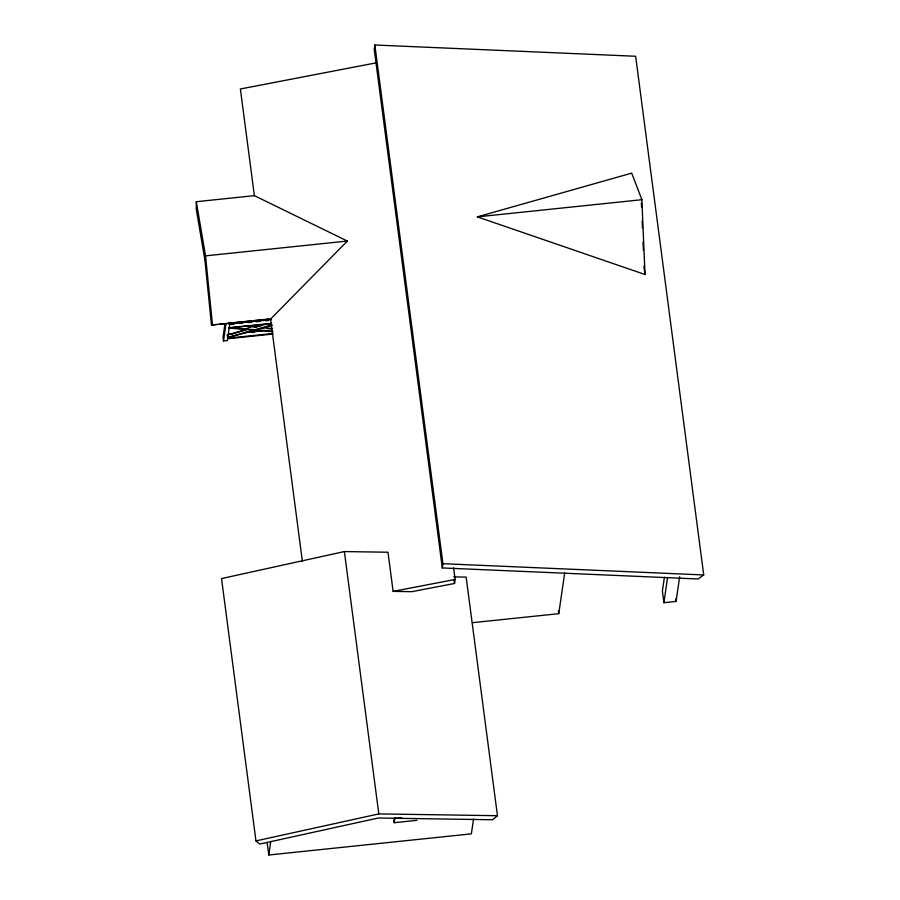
<?xml version="1.0" encoding="UTF-8"?>
<svg xmlns="http://www.w3.org/2000/svg" width="900" height="900" viewBox="0 0 900 900"><rect width="100%" height="100%" fill="white"/><g stroke="black" fill="none" stroke-linecap="round" stroke-linejoin="round"><path stroke-width="1.35" d="M196.312 201.713L196.279 209.273L204.919 260.021L211.477 325.012L270.574 319.106L347.344 241.054L254.374 195.649L196.312 201.713L205.526 255.847L212.524 325.17M204.919 260.021L205.526 255.847L347.344 241.054M224.966 323.91L223.009 337.298L223.493 340.965L227.34 340.56L230.018 322.2M223.493 340.965L226.035 323.55M227.273 335.002L248.085 328.894M272.858 333.473L227.689 338.186L227.306 334.744M374.839 45L374.22 49.241L442.305 567.934L698.107 578.981L703.721 574.954L635.636 56.261L374.839 45L442.924 563.692L442.305 567.934M473.546 818.977L471.375 833.861L268.785 855L270.754 841.466M416.891 820.339L394.2 822.701L394.897 817.909M453.78 576.9L466.144 577.091L497.464 815.704L492.649 819.754L378.214 818.021L259.718 844.054L255.96 840.904L221.535 578.565L344.374 551.565L387.979 552.229L393.12 591.379L411.874 591.671L454.522 583.459L455.108 579.454L453.589 567.877M472.331 622.688L558.765 613.676L564.705 572.918M664.414 577.238L662.389 591.12L663.908 602.696L676.069 601.436L679.68 576.675M663.908 602.696L667.564 577.699M477.349 216.866L631.699 173.126L641.869 199.699L645.008 274.511L477.349 216.866L641.869 199.699M254.722 327.015L263.812 324.461M229.972 334.496L245.554 330.098M261.281 325.665L256.095 327.139L245.16 326.228M227.666 337.444L271.957 324.968M272.025 325.44L227.632 337.702M255.96 840.904L378.81 813.904L497.464 815.704M376.065 62.865L240.379 88.987L254.374 195.649M393.12 591.379L455.108 579.454M211.477 325.012L216.934 324.439M219.656 324.157L225.124 323.584M227.846 323.303L251.044 320.884M253.778 320.591L268.785 319.027M228.735 324.067L271.17 319.635M230.018 324.495L234.124 324.067M239.602 323.505L242.336 323.213M247.815 322.639L251.921 322.211M256.028 321.784L260.134 321.356M265.613 320.782L268.346 320.501M229.219 327.735L271.654 323.303M271.564 323.876L229.072 327.825M228.578 334.384L232.684 333.956M243.63 332.809L262.8 330.806M251.764 332.527L254.498 332.246M227.61 338.771L272.779 334.058M394.988 818.415L401.67 817.717M442.924 563.692L703.721 574.954M262.924 327.701L272.498 328.5M247.815 326.97L250.549 327.195M266.951 328.556L271.046 328.905M230.479 327.679L272.846 331.2M229.028 328.084L272.767 331.718M643.905 266.175L645.008 274.511M675.731 598.86L676.069 601.436M558.405 610.898L558.765 613.676M454.016 579.6L454.522 583.459M393.84 819.934L394.2 822.701M344.374 551.565L378.81 813.904M270.574 319.106L302.411 561.589M267.154 842.569L268.785 855M641.396 202.905L641.576 207.09M642.161 221.062L642.454 228.037M643.05 241.999L643.399 250.38"/></g></svg>
